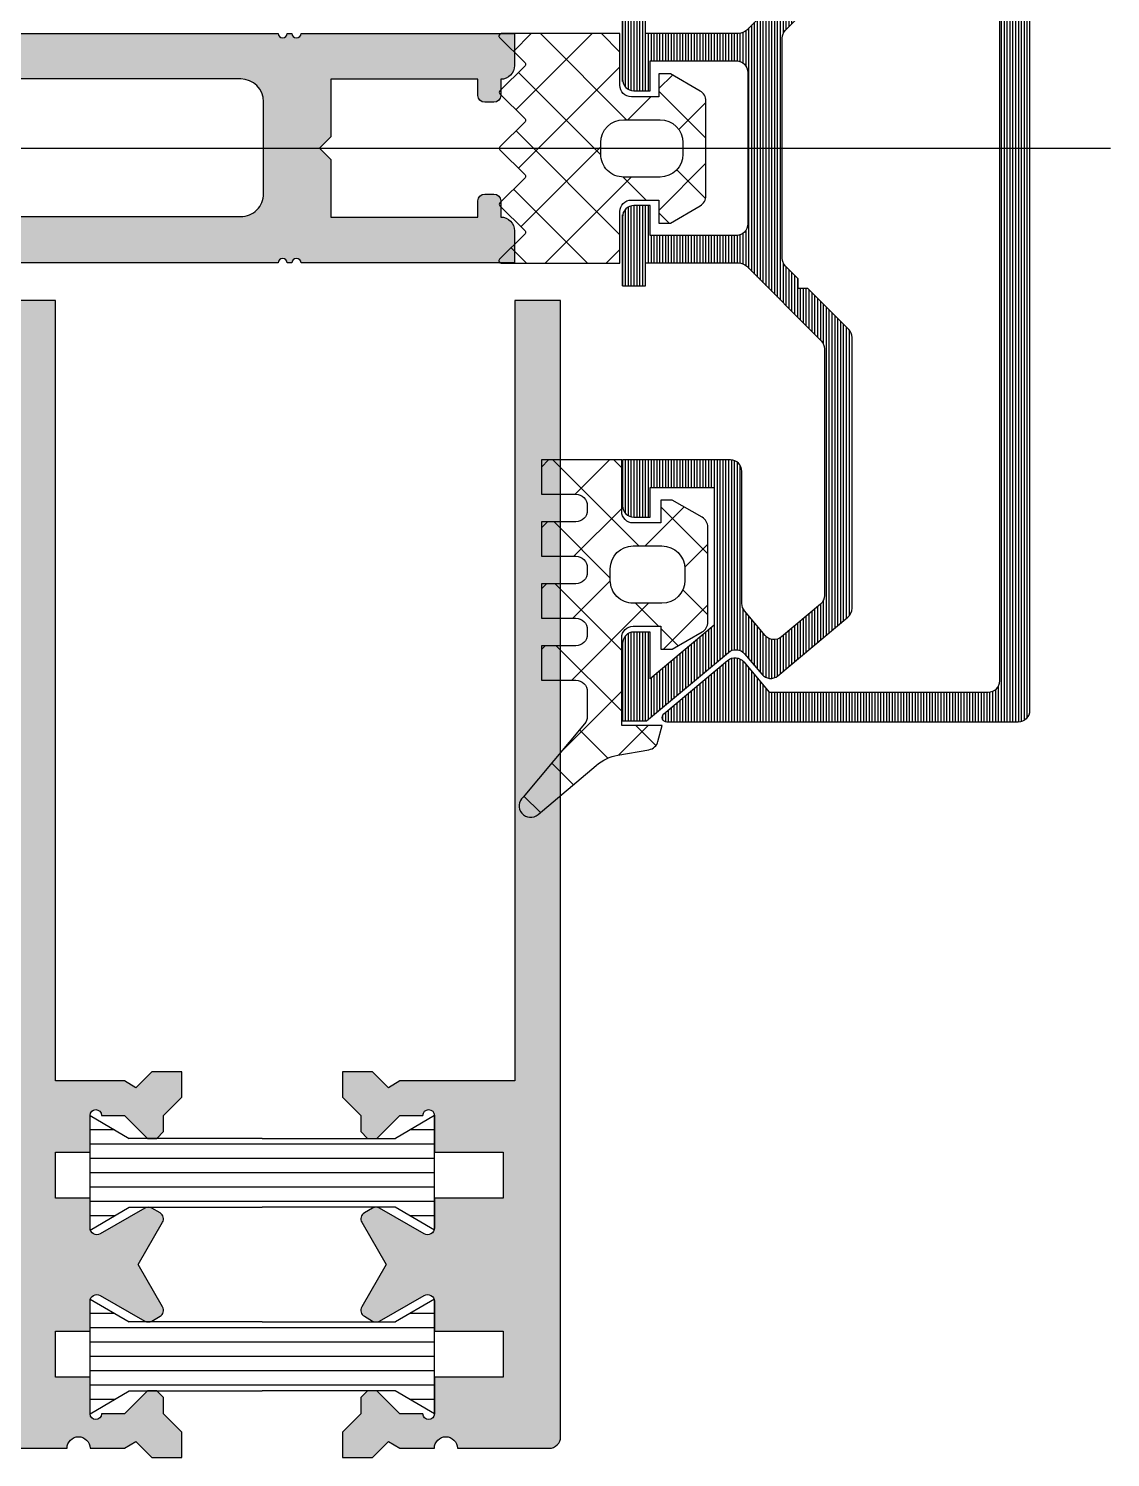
# Model space of a CAD drawing. Header units: millimetres. Extents: x 809 to 8159, y 33 to 4533.
# Drawn here: x 4002.47 to 4007.18, y 1792.44 to 1798.67 of the extents above; entities that cross this region are included whole.
import ezdxf

# ---------------------------------------------------------------- set-up
doc = ezdxf.new("R2010")
doc.units = ezdxf.units.MM
doc.linetypes.add('DASHDOT', pattern=[25.399999999999995, 12.7, -6.349999999999998, 0, -6.349999999999998])
for name, color, linetype in [('1', 3, 'Continuous'), ('EKSEN', 11, 'Continuous'), ('FITILLER', 240, 'Continuous'), ('GORUNUS-TARAMA', 11, 'Continuous')]:
    doc.layers.add(name, color=color, linetype=linetype)
pattern_1 = [(90, (36052.00619858693, -6732.190945186935), (-0.0125, 0), [])]

# ---------------------------------------------------------------- blocks, each defined once
blk = doc.blocks.new('*X20')
for p, q in [((0.6250000000000009, 13.929375), (0.6250000000000009, 15)), ((1.25, 0), (1.25, 15)), ((1.875, 0), (1.875000000000001, 15)), ((2.5, 0), (2.5, 15)), ((3.125, 0), (3.125, 15)), ((3.75, 0), (3.75, 15)), ((4.375, 13.9375), (4.375, 15)), ((0.625, 0), (0.6250000000000001, 1.070625)), ((4.375, 0), (4.375, 1.062499999999999))]:
    blk.add_line(p, q)
blk = doc.blocks.new('ISIBA')
at = {"layer": '1'}
for p, q in [((0, 15), (5, 15)), ((0, 15), (1, 13.287)), ((5, 15), (4, 13.3)), ((1, 13.287), (1, 7.5)), ((4, 7.5), (4, 13.3)), ((1, 1.713), (1, 7.499999999999999)), ((4, 7.5), (4, 1.7)), ((0, 0), (1, 1.713)), ((5, 0), (4, 1.7)), ((0, 0), (5, 0))]:
    blk.add_line(p, q, dxfattribs=at)
blk.add_blockref('*X20', (0, 0), dxfattribs=at)
blk = doc.blocks.new('ajsdfxcvzx')
h = blk.add_hatch(color=256)
edge = h.paths.add_edge_path()
edge.add_line((35957.79100946785, -6790.879174008876), (35957.72100946785, -6790.879174008876))
edge.add_line((35957.72100946785, -6790.879174008876), (35957.72100946785, -6790.789174008876))
edge.add_line((35957.72100946785, -6790.789174008876), (35957.24100946785, -6790.789174008876))
edge.add_arc((35957.24100946785, -6790.889174008877), 0.1, 90, 180)
edge.add_line((35957.14100946785, -6790.889174008877), (35957.14100946785, -6791.169174008876))
edge.add_arc((35957.24100946785, -6791.169174008876), 0.1, 180, 270)
edge.add_line((35957.24100946785, -6791.269174008876), (35957.32029878973, -6791.269174008876))
edge.add_arc((35957.32029878973, -6791.319174008877), 0.05000000000022739, 404.99999999996317, 449.99999999989575, ccw=False)
edge.add_line((35957.35565412879, -6791.283818669817), (35957.52636480691, -6791.454529347936))
edge.add_arc((35957.56172014597, -6791.419174008876), 0.04999999999986375, 225.0000000000921, 270.0000000000782)
edge.add_line((35957.56172014597, -6791.469174008877), (35957.72100946784, -6791.469174008877))
edge.add_line((35957.72100946785, -6791.469174008877), (35957.72100946785, -6791.379174008876))
edge.add_line((35957.72100946785, -6791.379174008876), (35957.79100946785, -6791.379174008876))
edge.add_arc((35957.79100946785, -6791.429174008877), 0.05, 0, 90, ccw=False)
edge.add_line((35957.84100946785, -6791.429174008877), (35957.84100946785, -6791.629174008876))
edge.add_line((35957.84100946785, -6791.629174008876), (35957.40100946785, -6791.629174008876))
edge.add_arc((35957.40100946785, -6791.579174008876), 0.05, 180, 270, ccw=False)
edge.add_line((35957.35100946785, -6791.579174008876), (35957.35100946785, -6791.512016721351))
edge.add_arc((35957.30100946785, -6791.512016721351), 0.05000000000020464, 360.0000000000783, 405.0000000000369)
edge.add_line((35957.33636480691, -6791.476661382291), (35957.30352209443, -6791.443818669817))
edge.add_arc((35957.26816675538, -6791.479174008877), 0.05000000000000844, 404.9999999998526, 450)
edge.add_line((35957.26816675538, -6791.429174008877), (35957.19100946785, -6791.429174008877))
edge.add_arc((35957.19100946785, -6791.479174008877), 0.05, 90, 180)
edge.add_line((35957.14100946785, -6791.479174008877), (35957.14100946785, -6791.729174008877))
edge.add_line((35957.14100946785, -6791.729174008877), (35957.14100946785, -6792.099174008877))
edge.add_line((35957.14100946785, -6792.099174008876), (35957.11100946785, -6792.129174008876))
edge.add_line((35957.11100946785, -6792.129174008876), (35957.14100946785, -6792.159174008876))
edge.add_line((35957.14100946785, -6792.159174008876), (35957.14100946785, -6792.529174008876))
edge.add_arc((35957.2325411092, -6792.537295531657), 0.0918912427893527, 174.9294740982056, 270.9550491033333)
edge.add_line((35957.23407275056, -6792.629174008876), (35959.51100946785, -6792.629174008876))
edge.add_arc((35959.53100946785, -6792.629174008876), 0.01999999999998181, 180.0000000005211, 360.0000000005211)
edge.add_line((35959.55100946785, -6792.629174008876), (35959.57100946785, -6792.629174008876))
edge.add_arc((35959.59100946785, -6792.629174008876), 0.01999999999998181, 180, 360)
edge.add_line((35959.61100946785, -6792.629174008876), (35960.54100946785, -6792.629174008876))
edge.add_line((35960.54100946785, -6792.629174008876), (35960.54100946785, -6792.769174008877))
edge.add_arc((35960.48100946785, -6792.769174008876), 0.06000000000001365, 270.00000000006514, 360.00000000002166, ccw=False)
edge.add_line((35960.48100946785, -6792.829174008876), (35960.48100946785, -6792.899174008876))
edge.add_arc((35960.45100946786, -6792.899174008877), 0.03000000000001819, 269.9999999998263, 359.99999999982634, ccw=False)
edge.add_line((35960.45100946786, -6792.929174008877), (35960.41100946785, -6792.929174008877))
edge.add_arc((35960.41100946785, -6792.899174008876), 0.0300000000000864, 179.9999999999566, 269.9999999998697, ccw=False)
edge.add_line((35960.38100946785, -6792.899174008876), (35960.38100946785, -6792.829174008876))
edge.add_line((35960.38100946785, -6792.829174008876), (35959.74100946785, -6792.829174008876))
edge.add_line((35959.74100946785, -6792.829174008876), (35959.74100946785, -6793.079174008876))
edge.add_line((35959.74100946785, -6793.079174008876), (35959.69100946785, -6793.129174008876))
edge.add_line((35959.69100946785, -6793.129174008876), (35959.74100946785, -6793.179174008877))
edge.add_line((35959.74100946785, -6793.179174008876), (35959.74100946785, -6793.429174008876))
edge.add_line((35959.74100946785, -6793.429174008876), (35960.38100946785, -6793.429174008876))
edge.add_line((35960.38100946785, -6793.429174008876), (35960.38100946785, -6793.359174008876))
edge.add_arc((35960.41100946785, -6793.359174008876), 0.0300000000000864, 90.00000000013029, 180.0000000000434, ccw=False)
edge.add_line((35960.41100946785, -6793.329174008876), (35960.45100946785, -6793.329174008876))
edge.add_arc((35960.45100946786, -6793.359174008876), 0.03000000000002956, 1.9531398720573634e-10, 90.00000000017371, ccw=False)
edge.add_line((35960.48100946785, -6793.359174008876), (35960.48100946785, -6793.429174008876))
edge.add_arc((35960.48100946785, -6793.489174008876), 0.06000000000001365, 359.99999999997834, 449.99999999993486, ccw=False)
edge.add_line((35960.54100946785, -6793.489174008876), (35960.54100946785, -6793.629174008876))
edge.add_line((35960.54100946785, -6793.629174008876), (35959.61100946785, -6793.629174008876))
edge.add_arc((35959.59100946785, -6793.629174008876), 0.01999999999998181, 360, 540)
edge.add_line((35959.57100946785, -6793.629174008876), (35959.55100946785, -6793.629174008877))
edge.add_arc((35959.53100946785, -6793.629174008876), 0.01999999999998181, 359.9999999994789, 539.9999999994789)
edge.add_line((35959.51100946785, -6793.629174008876), (35957.23407275056, -6793.629174008876))
edge.add_arc((35957.2325411092, -6793.721052486096), 0.09189124278939273, 449.0449508966954, 545.0705259018198)
edge.add_line((35957.14100946785, -6793.729174008876), (35957.14100946785, -6794.099174008876))
edge.add_line((35957.14100946785, -6794.099174008876), (35957.11100946785, -6794.129174008875))
edge.add_line((35957.11100946785, -6794.129174008876), (35957.14100946785, -6794.159174008876))
edge.add_line((35957.14100946785, -6794.159174008876), (35957.14100946785, -6794.529174008876))
edge.add_line((35957.14100946785, -6794.529174008876), (35957.14100946785, -6794.779174008876))
edge.add_arc((35957.19100946785, -6794.779174008876), 0.05, 180, 270)
edge.add_line((35957.19100946785, -6794.829174008876), (35957.26816675538, -6794.829174008876))
edge.add_arc((35957.26816675538, -6794.779174008876), 0.05, 270, 315.0000000001475)
edge.add_line((35957.30352209444, -6794.814529347936), (35957.33636480691, -6794.781686635461))
edge.add_arc((35957.30100946785, -6794.746331296401), 0.05000000000020138, 314.9999999999632, 359.9999999999218)
edge.add_line((35957.35100946785, -6794.746331296401), (35957.35100946785, -6794.679174008876))
edge.add_arc((35957.40100946785, -6794.679174008876), 0.05, 90, 180, ccw=False)
edge.add_line((35957.40100946785, -6794.629174008876), (35957.84100946785, -6794.629174008876))
edge.add_line((35957.84100946785, -6794.629174008876), (35957.84100946785, -6794.829174008876))
edge.add_arc((35957.79100946785, -6794.829174008876), 0.05, 270, 360, ccw=False)
edge.add_line((35957.79100946785, -6794.879174008876), (35957.72100946785, -6794.879174008876))
edge.add_line((35957.72100946785, -6794.879174008876), (35957.72100946785, -6794.789174008876))
edge.add_line((35957.72100946785, -6794.789174008876), (35957.56172014597, -6794.789174008876))
edge.add_arc((35957.56172014597, -6794.839174008875), 0.04999999999986358, 449.9999999999218, 494.9999999999078)
edge.add_line((35957.52636480691, -6794.803818669817), (35957.35565412879, -6794.974529347935))
edge.add_arc((35957.32029878973, -6794.939174008876), 0.05000000000023354, 270.00000000010425, 315.00000000003683, ccw=False)
edge.add_line((35957.32029878973, -6794.989174008876), (35957.24100946785, -6794.989174008876))
edge.add_arc((35957.24100946785, -6795.089174008875), 0.1, 90, 180)
edge.add_line((35957.14100946785, -6795.089174008875), (35957.14100946785, -6795.369174008875))
edge.add_arc((35957.24100946785, -6795.369174008876), 0.1, 180, 270)
edge.add_line((35957.24100946785, -6795.469174008876), (35957.72100946784, -6795.469174008876))
edge.add_line((35957.72100946785, -6795.469174008876), (35957.72100946785, -6795.379174008875))
edge.add_line((35957.72100946785, -6795.379174008876), (35957.79100946785, -6795.379174008876))
edge.add_arc((35957.79100946785, -6795.429174008876), 0.05, 0, 90, ccw=False)
edge.add_line((35957.84100946785, -6795.429174008876), (35957.84100946785, -6795.629174008875))
edge.add_line((35957.84100946785, -6795.629174008876), (35949.84816884593, -6795.629174008876))
edge.add_line((35949.84816884593, -6795.629174008876), (35949.84816884593, -6790.629174008876))
edge.add_line((35949.84816884593, -6790.629174008876), (35957.84100946785, -6790.629174008876))
edge.add_line((35957.84100946785, -6790.629174008876), (35957.84100946785, -6790.829174008876))
edge.add_arc((35957.79100946785, -6790.829174008876), 0.05, 270, 360, ccw=False)
h.paths.add_polyline_path([(35956.94816884593, -6795.427497818223), (35950.04816884593, -6795.427497818223), (35950.04816884593, -6790.827497818223), (35956.94816884593, -6790.827497818223), (35956.94816884593, -6793.127497818223)], flags=16)
edge = h.paths.add_edge_path(flags=16)
edge.add_arc((35959.34816884593, -6792.927497818223), 0.1, 360, 450)
edge.add_line((35959.34816884593, -6792.827497818223), (35957.24816884593, -6792.827497818223))
edge.add_arc((35957.24816884592, -6792.927497818223), 0.1, 90, 180)
edge.add_line((35957.14816884592, -6792.927497818223), (35957.14816884592, -6793.327497818223))
edge.add_arc((35957.24816884592, -6793.327497818223), 0.1, 180, 270)
edge.add_line((35957.24816884592, -6793.427497818222), (35959.34816884592, -6793.427497818222))
edge.add_arc((35959.34816884593, -6793.327497818223), 0.1, 270, 360)
edge.add_line((35959.44816884593, -6793.327497818223), (35959.44816884593, -6792.927497818223))
h = blk.add_hatch()
h.set_pattern_fill('LINE', color=256, scale=0.09999999999999996, angle=90.00000000000001, style=0)
h.set_pattern_definition(pattern_1)
edge = h.paths.add_edge_path()
edge.add_line((35961.41100946785, -6794.606894582888), (35961.41100946785, -6795.206658212788))
edge.add_line((35961.41100946785, -6795.206658212788), (35961.13100946785, -6795.441606109518))
edge.add_line((35961.13100946785, -6795.441606109518), (35961.13100946785, -6795.236894582888))
edge.add_line((35961.13100946785, -6795.236894582888), (35961.06100946785, -6795.236894582888))
edge.add_arc((35961.06100946785, -6795.286894582887), 0.04999999999836291, 90, 180.0000000020844)
edge.add_line((35961.01100946785, -6795.286894582889), (35961.01100946785, -6795.624174008876))
edge.add_line((35961.01100946785, -6795.624174008876), (35961.11643336406, -6795.624174008876))
edge.add_line((35961.11643336406, -6795.624174008876), (35961.47235689736, -6795.325518703363))
edge.add_arc((35961.50449627784, -6795.36382092552), 0.05000000000058918, 39.99999999951501, 129.9999999993865, ccw=False)
edge.add_line((35961.5427985, -6795.331681545034), (35961.61789372614, -6795.421176550571))
edge.add_arc((35961.65619594829, -6795.389037170085), 0.05000000000187051, 219.9999999995149, 309.9999999993865)
edge.add_line((35961.68833532878, -6795.427339392242), (35961.99314884833, -6795.171570480404))
edge.add_arc((35961.96100946785, -6795.133268258244), 0.05000000000267932, 309.9999999973767, 359.9999999958312)
edge.add_line((35962.01100946785, -6795.133268258248), (35962.01100946785, -6793.953732450103))
edge.add_arc((35961.96100946785, -6793.953732450106), 0.05000000000291038, 3.126612473883902e-09, 45.00000000221086)
edge.add_line((35961.99636480691, -6793.918377111044), (35961.81918403129, -6793.741196335429))
edge.add_line((35961.81918403129, -6793.741196335429), (35961.77675762442, -6793.741196335429))
edge.add_line((35961.77675762442, -6793.741196335429), (35961.77675762442, -6793.698769928558))
edge.add_line((35961.77675762442, -6793.698769928558), (35961.72180636568, -6793.643818669817))
edge.add_arc((35961.75716170474, -6793.608463330755), 0.05000000000232364, 180.0000000031266, 225.0000000022108, ccw=False)
edge.add_line((35961.70716170474, -6793.608463330757), (35961.70716170474, -6792.649884686994))
edge.add_arc((35961.75716170474, -6792.649884686997), 0.05000000000291038, 134.9999999977892, 179.9999999968734, ccw=False)
edge.add_line((35961.72180636568, -6792.614529347935), (35961.77675762442, -6792.559578089194))
edge.add_line((35961.77675762442, -6792.559578089194), (35961.77675762442, -6792.517151682323))
edge.add_line((35961.77675762442, -6792.517151682323), (35961.81918403129, -6792.517151682323))
edge.add_line((35961.81918403129, -6792.517151682323), (35961.99636480691, -6792.339970906708))
edge.add_arc((35961.96100946785, -6792.304615567647), 0.05000000000168053, 314.9999999985261, 359.9999999968734)
edge.add_line((35962.01100946785, -6792.304615567649), (35962.01100946785, -6791.125079759504))
edge.add_arc((35961.96100946785, -6791.125079759508), 0.05000000000291038, 4.168816631845204e-09, 50.00000000262327)
edge.add_line((35961.99314884833, -6791.086777537348), (35961.68833532878, -6790.83100862551))
edge.add_arc((35961.65619594829, -6790.869310847666), 0.05000000000058918, 50.00000000061353, 140.0000000004851)
edge.add_line((35961.61789372614, -6790.837171467181), (35961.5427985, -6790.926666472717))
edge.add_arc((35961.50449627784, -6790.894527092232), 0.05000000000187051, 230.0000000006135, 320.0000000004851, ccw=False)
edge.add_line((35961.47235689736, -6790.932829314389), (35961.11643336406, -6790.634174008876))
edge.add_line((35961.11643336406, -6790.634174008876), (35961.01100946785, -6790.634174008876))
edge.add_line((35961.01100946785, -6790.634174008876), (35961.01100946785, -6790.971453434863))
edge.add_arc((35961.06100946785, -6790.971453434866), 0.04999999999563443, 179.9999999968734, 270)
edge.add_line((35961.06100946785, -6791.021453434863), (35961.13100946785, -6791.021453434863))
edge.add_line((35961.13100946785, -6791.021453434863), (35961.13100946785, -6790.816741908235))
edge.add_line((35961.13100946785, -6790.816741908235), (35961.41100946785, -6791.051689804965))
edge.add_line((35961.41100946785, -6791.051689804965), (35961.41100946785, -6791.651453434863))
edge.add_line((35961.41100946785, -6791.651453434863), (35961.13100946785, -6791.651453434863))
edge.add_line((35961.13100946785, -6791.651453434863), (35961.13100946785, -6791.521453434863))
edge.add_line((35961.13100946785, -6791.521453434863), (35961.06100946785, -6791.521453434863))
edge.add_arc((35961.06100946785, -6791.571453434861), 0.04999999999745341, 90, 180.0000000031266)
edge.add_line((35961.01100946785, -6791.571453434864), (35961.01100946785, -6791.771453434863))
edge.add_line((35961.01100946785, -6791.771453434863), (35961.48100946785, -6791.771453434863))
edge.add_arc((35961.48100946785, -6791.721453434866), 0.04999999999745341, 270.0000000083376, 360.0000000031266)
edge.add_line((35961.53100946785, -6791.721453434863), (35961.53100946785, -6791.14560146507))
edge.add_arc((35961.58100946785, -6791.145601465072), 0.05000000000291038, 139.9999999996867, 179.9999999979156, ccw=False)
edge.add_line((35961.5427072457, -6791.113462084586), (35961.63268454614, -6791.006231313519))
edge.add_arc((35961.6709867683, -6791.038370694004), 0.05000000000187051, 50.00000000061351, 140.0000000004851, ccw=False)
edge.add_line((35961.70312614879, -6791.000068471847), (35961.87314884833, -6791.142734456327))
edge.add_arc((35961.84100946785, -6791.181036678487), 0.04999999999800243, 4.168782652413938e-09, 50.00000000901031, ccw=False)
edge.add_line((35961.89100946785, -6791.181036678483), (35961.89100946785, -6792.254909940164))
edge.add_arc((35961.84100946785, -6792.254909940161), 0.05000000000291038, 314.99999999778913, 359.9999999968734, ccw=False)
edge.add_line((35961.87636480691, -6792.290265279224), (35961.5521007382, -6792.614529347935))
edge.add_arc((35961.51674539914, -6792.579174008875), 0.05000000000039431, 270, 315, ccw=False)
edge.add_line((35961.51674539914, -6792.629174008876), (35961.11100946785, -6792.629174008876))
edge.add_line((35961.11100946785, -6792.629174008876), (35961.11100946785, -6792.529174008876))
edge.add_line((35961.11100946785, -6792.529174008876), (35961.01100946785, -6792.529174008876))
edge.add_line((35961.01100946785, -6792.529174008876), (35961.01100946785, -6792.829174008876))
edge.add_arc((35961.06100946785, -6792.829174008879), 0.04999999999563443, 179.9999999968734, 270)
edge.add_line((35961.06100946785, -6792.879174008876), (35961.13100946785, -6792.879174008876))
edge.add_line((35961.13100946785, -6792.879174008876), (35961.13100946785, -6792.749174008876))
edge.add_line((35961.13100946785, -6792.749174008876), (35961.50716170474, -6792.749174008876))
edge.add_arc((35961.50716170474, -6792.799174008875), 0.04999999999836291, -2.084391326206969e-09, 90, ccw=False)
edge.add_line((35961.55716170474, -6792.799174008876), (35961.55716170474, -6793.459174008876))
edge.add_arc((35961.50716170474, -6793.459174008878), 0.04999999999563443, -90, 2.084391326206969e-09, ccw=False)
edge.add_line((35961.50716170474, -6793.509174008876), (35961.13100946785, -6793.509174008876))
edge.add_line((35961.13100946785, -6793.509174008876), (35961.13100946785, -6793.379174008876))
edge.add_line((35961.13100946785, -6793.379174008876), (35961.06100946785, -6793.379174008876))
edge.add_arc((35961.06100946785, -6793.429174008874), 0.04999999999745341, 90, 180.0000000020844)
edge.add_line((35961.01100946785, -6793.429174008876), (35961.01100946785, -6793.729174008876))
edge.add_line((35961.01100946785, -6793.729174008876), (35961.11100946785, -6793.729174008877))
edge.add_line((35961.11100946785, -6793.729174008877), (35961.11100946785, -6793.629174008876))
edge.add_line((35961.11100946785, -6793.629174008876), (35961.51674539914, -6793.629174008876))
edge.add_arc((35961.51674539914, -6793.679174008877), 0.0500000000001819, 45, 90, ccw=False)
edge.add_line((35961.5521007382, -6793.643818669817), (35961.87636480691, -6793.968082738529))
edge.add_arc((35961.84100946785, -6794.003438077591), 0.05000000000232364, 4.168782652413938e-09, 45.000000002210925, ccw=False)
edge.add_line((35961.89100946785, -6794.003438077588), (35961.89100946785, -6795.077311339269))
edge.add_arc((35961.84100946785, -6795.077311339265), 0.04999999999563443, 309.99999999098975, 359.99999999583116, ccw=False)
edge.add_line((35961.87314884833, -6795.115613561425), (35961.70312614879, -6795.258279545906))
edge.add_arc((35961.6709867683, -6795.219977323749), 0.05000000000058918, 219.9999999995149, 309.9999999993865, ccw=False)
edge.add_line((35961.63268454614, -6795.252116704234), (35961.5427072457, -6795.144885933166))
edge.add_arc((35961.58100946785, -6795.11274655268), 0.05000000000245512, 180.0000000020844, 220.0000000003133, ccw=False)
edge.add_line((35961.53100946785, -6795.112746552682), (35961.53100946785, -6794.536894582889))
edge.add_arc((35961.48100946785, -6794.536894582887), 0.05000000000291038, 359.9999999979156, 449.9999999916624)
edge.add_line((35961.48100946785, -6794.486894582888), (35961.01100946785, -6794.486894582888))
edge.add_line((35961.01100946785, -6794.486894582888), (35961.01100946785, -6794.686894582888))
edge.add_arc((35961.06100946785, -6794.68689458289), 0.04999999999563443, 179.9999999979156, 270)
edge.add_line((35961.06100946785, -6794.736894582888), (35961.13100946785, -6794.736894582888))
edge.add_line((35961.13100946785, -6794.736894582888), (35961.13100946785, -6794.606894582888))
edge.add_line((35961.13100946785, -6794.606894582888), (35961.41100946785, -6794.606894582888))
h = blk.add_hatch()
h.set_pattern_fill('LINE', color=256, scale=0.09999999999999996, angle=90.00000000000001, style=0)
h.set_pattern_definition(pattern_1)
edge = h.paths.add_edge_path()
edge.add_arc((35962.60431724016, -6795.449174008874), 0.05000000000200089, 270, 359.9999999979156)
edge.add_line((35962.65431724017, -6795.449174008876), (35962.65431724017, -6790.809174008876))
edge.add_arc((35962.60431724016, -6790.809174008877), 0.05000000000291038, 1.042204157961301e-09, 90)
edge.add_line((35962.60431724016, -6790.759174008876), (35961.6507061824, -6790.759174008876))
edge.add_line((35961.6507061824, -6790.759174008876), (35961.53971707916, -6790.891445671397))
edge.add_arc((35961.50141485701, -6790.859306290916), 0.04999999999395836, 229.9999999979339, 319.99999999831925, ccw=False)
edge.add_line((35961.46927547653, -6790.897608513069), (35961.19146148797, -6790.664494897738))
edge.add_arc((35961.20431724016, -6790.649174008876), 0.01999999999715085, 90, 230.0000000095241, ccw=False)
edge.add_line((35961.20431724016, -6790.629174008876), (35962.73431724016, -6790.629174008876))
edge.add_arc((35962.73431724016, -6790.679174008877), 0.05000000000109139, 2.084391326206969e-09, 90, ccw=False)
edge.add_line((35962.78431724016, -6790.679174008876), (35962.78431724016, -6795.579174008876))
edge.add_arc((35962.73431724016, -6795.579174008875), 0.05000000000291038, 270, 359.9999999989578, ccw=False)
edge.add_line((35962.73431724016, -6795.629174008876), (35961.20431724016, -6795.629174008876))
edge.add_arc((35961.20431724016, -6795.609174008877), 0.01999999999952706, 129.9999999888011, 270, ccw=False)
edge.add_line((35961.19146148797, -6795.593853120014), (35961.46927547653, -6795.360739504683))
edge.add_arc((35961.50141485701, -6795.399041726836), 0.04999999999780233, 40.00000000168069, 130.0000000020661, ccw=False)
edge.add_line((35961.53971707916, -6795.366902346354), (35961.6507061824, -6795.499174008876))
edge.add_line((35961.6507061824, -6795.499174008876), (35962.60431724016, -6795.499174008876))
h = blk.add_hatch(color=256)
edge = h.paths.add_edge_path()
edge.add_arc((35958.98180359095, -6798.191828374045), 0.02999999999965046, 300.0000000311933, 390.000000005558)
edge.add_line((35959.00778435306, -6798.176828374043), (35958.90145319847, -6797.992657411857))
edge.add_line((35958.90145319847, -6797.992657411857), (35959.00778435306, -6797.808486449671))
edge.add_arc((35958.98180359095, -6797.793486449669), 0.02999999999925227, 329.999999994442, 419.9999999688067)
edge.add_line((35958.99680359096, -6797.767505687564), (35958.96072663923, -6797.74667664975))
edge.add_arc((35958.94572663921, -6797.772657411857), 0.03000000000122575, 59.99999997054369, 120.000000017422)
edge.add_line((35958.93072663921, -6797.74667664975), (35958.73680359095, -6797.858638173971))
edge.add_arc((35958.72180359095, -6797.832657411857), 0.02999999999946331, 180, 299.9999999993081, ccw=False)
edge.add_line((35958.69180359095, -6797.832657411857), (35958.69180359095, -6797.702657411857))
edge.add_line((35958.69180359095, -6797.702657411857), (35958.54180359095, -6797.702657411857))
edge.add_line((35958.54180359095, -6797.702657411857), (35958.54180359095, -6797.502657411857))
edge.add_line((35958.54180359095, -6797.502657411857), (35958.69180359095, -6797.502657411857))
edge.add_line((35958.69180359095, -6797.502657411857), (35958.69180359095, -6797.342657385118))
edge.add_arc((35958.71680359095, -6797.342657398488), 0.02500000000145877, -3.064080232206834e-05, 179.9999693591978, ccw=False)
edge.add_line((35958.74180359095, -6797.342657411858), (35958.84180359095, -6797.342657411858))
edge.add_line((35958.84180359095, -6797.342657411858), (35958.94180359095, -6797.442657411857))
edge.add_line((35958.94180359095, -6797.442657411857), (35958.98251426907, -6797.442657411857))
edge.add_line((35958.98251426907, -6797.442657411857), (35959.01180359095, -6797.413368089976))
edge.add_line((35959.01180359095, -6797.413368089976), (35959.01180359095, -6797.342657411858))
edge.add_line((35959.01180359095, -6797.342657411858), (35959.09180359095, -6797.262657411858))
edge.add_line((35959.09180359095, -6797.262657411858), (35959.09180359095, -6797.152657411857))
edge.add_line((35959.09180359095, -6797.152657411857), (35958.96180359095, -6797.152657411857))
edge.add_line((35958.96180359095, -6797.152657411857), (35958.89180359095, -6797.222657411858))
edge.add_line((35958.89180359095, -6797.222657411858), (35958.84180359095, -6797.192657411857))
edge.add_line((35958.84180359095, -6797.192657411857), (35958.54180359095, -6797.192657411857))
edge.add_line((35958.54180359095, -6797.192657411857), (35958.54180359095, -6793.792657411857))
edge.add_line((35958.54180359095, -6793.792657411857), (35958.34180359095, -6793.792657411857))
edge.add_line((35958.34180359095, -6793.792657411857), (35958.34180359095, -6798.442657411857))
edge.add_arc((35958.29180359095, -6798.442657411859), 0.05000000000291038, -89.99999999166238, 2.084391326206969e-09, ccw=False)
edge.add_line((35958.29180359095, -6798.492657411857), (35955.34180359095, -6798.492657411857))
edge.add_line((35955.34180359095, -6798.492657411857), (35955.34180359095, -6798.792657411857))
edge.add_line((35955.34180359095, -6798.792657411857), (35958.59180359095, -6798.792657411857))
edge.add_arc((35958.64180359094, -6798.792657411857), 0.04999999999563443, 0, 180, ccw=False)
edge.add_line((35958.69180359095, -6798.792657411857), (35958.84180359095, -6798.792657411857))
edge.add_line((35958.84180359095, -6798.792657411857), (35958.89180359095, -6798.762657411858))
edge.add_line((35958.89180359095, -6798.762657411858), (35958.96180359095, -6798.832657411857))
edge.add_line((35958.96180359095, -6798.832657411857), (35959.09180359095, -6798.832657411857))
edge.add_line((35959.09180359095, -6798.832657411857), (35959.09180359095, -6798.722657411858))
edge.add_line((35959.09180359095, -6798.722657411858), (35959.01180359095, -6798.642657411858))
edge.add_line((35959.01180359095, -6798.642657411858), (35959.01180359095, -6798.571946733739))
edge.add_line((35959.01180359095, -6798.571946733739), (35958.98251426907, -6798.542657411857))
edge.add_line((35958.98251426907, -6798.542657411857), (35958.94180359095, -6798.542657411857))
edge.add_line((35958.94180359095, -6798.542657411857), (35958.84180359095, -6798.642657411858))
edge.add_line((35958.84180359095, -6798.642657411858), (35958.74180359095, -6798.642657411858))
edge.add_arc((35958.71680359095, -6798.642657411858), 0.02500000000145519, -180, 0, ccw=False)
edge.add_line((35958.69180359095, -6798.642657411858), (35958.69180359095, -6798.482657411857))
edge.add_line((35958.69180359095, -6798.482657411857), (35958.54180359095, -6798.482657411857))
edge.add_line((35958.54180359095, -6798.482657411857), (35958.54180359095, -6798.282657411857))
edge.add_line((35958.54180359095, -6798.282657411857), (35958.69180359095, -6798.282657411857))
edge.add_line((35958.69180359095, -6798.282657411857), (35958.69180359095, -6798.152657411857))
edge.add_arc((35958.72180359095, -6798.152657411858), 0.02999999999883585, 59.999999971412194, 179.999999998263, ccw=False)
edge.add_line((35958.73680359096, -6798.12667664975), (35958.93072663921, -6798.238638173965))
edge.add_arc((35958.94572663921, -6798.212657411858), 0.02999999999758778, 239.999999982578, 300.0000000294563)
edge.add_line((35958.96072663923, -6798.238638173965), (35958.99680359096, -6798.21780913615))
h = blk.add_hatch(color=256)
edge = h.paths.add_edge_path()
edge.add_line((35959.87180359095, -6797.413368089976), (35959.90109291283, -6797.442657411857))
edge.add_line((35959.90109291283, -6797.442657411857), (35959.94180359095, -6797.442657411857))
edge.add_line((35959.94180359095, -6797.442657411857), (35960.04180359095, -6797.342657411858))
edge.add_line((35960.04180359095, -6797.342657411858), (35960.14180359095, -6797.342657411858))
edge.add_arc((35960.16680359095, -6797.342657411858), 0.02500000000145519, 0, 180, ccw=False)
edge.add_line((35960.19180359095, -6797.342657411858), (35960.19180359095, -6797.502657411857))
edge.add_line((35960.19180359095, -6797.502657411857), (35960.49180359095, -6797.502657411857))
edge.add_line((35960.49180359095, -6797.502657411857), (35960.49180359095, -6797.702657411857))
edge.add_line((35960.49180359095, -6797.702657411857), (35960.19180359095, -6797.702657411857))
edge.add_line((35960.19180359095, -6797.702657411857), (35960.19180359095, -6797.832657411857))
edge.add_arc((35960.16180359095, -6797.832657411856), 0.02999999999883585, 239.9999999714122, 359.99999999826304, ccw=False)
edge.add_line((35960.14680359093, -6797.858638173964), (35959.9528805427, -6797.74667664975))
edge.add_arc((35959.93788054268, -6797.772657411862), 0.03000000000595163, 59.9999999757547, 120.0000000242453)
edge.add_line((35959.92288054267, -6797.74667664975), (35959.88680359094, -6797.767505687564))
edge.add_arc((35959.90180359095, -6797.793486449673), 0.02999999999916307, 120.000000015685, 209.9999999995409)
edge.add_line((35959.87582282884, -6797.808486449671), (35959.98215398343, -6797.992657411857))
edge.add_line((35959.98215398343, -6797.992657411857), (35959.87582282884, -6798.176828374043))
edge.add_arc((35959.90180359095, -6798.191828374042), 0.02999999999743328, 150.0000000004592, 239.999999984315)
edge.add_line((35959.88680359094, -6798.21780913615), (35959.92288054267, -6798.238638173965))
edge.add_arc((35959.93788054268, -6798.212657411853), 0.03000000000595163, 239.9999999757547, 300.0000000242453)
edge.add_line((35959.9528805427, -6798.238638173965), (35960.14680359095, -6798.126676649744))
edge.add_arc((35960.16180359095, -6798.152657411857), 0.02999999999946331, 0, 119.99999999930819, ccw=False)
edge.add_line((35960.19180359095, -6798.152657411857), (35960.19180359095, -6798.282657411857))
edge.add_line((35960.19180359095, -6798.282657411857), (35960.49180359095, -6798.282657411857))
edge.add_line((35960.49180359095, -6798.282657411857), (35960.49180359095, -6798.482657411857))
edge.add_line((35960.49180359095, -6798.482657411857), (35960.19180359095, -6798.482657411857))
edge.add_line((35960.19180359095, -6798.482657411857), (35960.19180359095, -6798.642657438597))
edge.add_arc((35960.16680359095, -6798.642657425227), 0.02499999999418281, 179.9999693591978, 359.99996935919773, ccw=False)
edge.add_line((35960.14180359095, -6798.642657411858), (35960.04180359095, -6798.642657411858))
edge.add_line((35960.04180359095, -6798.642657411858), (35959.94180359095, -6798.542657411857))
edge.add_line((35959.94180359095, -6798.542657411857), (35959.90109291283, -6798.542657411857))
edge.add_line((35959.90109291283, -6798.542657411857), (35959.87180359095, -6798.571946733739))
edge.add_line((35959.87180359095, -6798.571946733739), (35959.87180359095, -6798.642657411858))
edge.add_line((35959.87180359095, -6798.642657411858), (35959.79180359095, -6798.722657411858))
edge.add_line((35959.79180359095, -6798.722657411858), (35959.79180359095, -6798.832657411857))
edge.add_line((35959.79180359095, -6798.832657411857), (35959.92180359095, -6798.832657411857))
edge.add_line((35959.92180359095, -6798.832657411857), (35959.99180359095, -6798.762657411858))
edge.add_line((35959.99180359095, -6798.762657411858), (35960.04180359095, -6798.792657411857))
edge.add_line((35960.04180359095, -6798.792657411857), (35960.19180359095, -6798.792657411857))
edge.add_arc((35960.24180359095, -6798.792657411857), 0.05000000000291038, 0, 180, ccw=False)
edge.add_line((35960.29180359095, -6798.792657411857), (35960.69180359095, -6798.792657411857))
edge.add_arc((35960.69180359095, -6798.742657411856), 0.05000000000109139, 270, 359.9999999989578)
edge.add_line((35960.74180359095, -6798.742657411857), (35960.74180359095, -6793.792657411857))
edge.add_line((35960.74180359095, -6793.792657411857), (35960.54180359095, -6793.792657411857))
edge.add_line((35960.54180359095, -6793.792657411857), (35960.54180359095, -6797.192657411857))
edge.add_line((35960.54180359095, -6797.192657411857), (35960.04180359095, -6797.192657411857))
edge.add_line((35960.04180359095, -6797.192657411857), (35959.99180359095, -6797.222657411858))
edge.add_line((35959.99180359095, -6797.222657411858), (35959.92180359095, -6797.152657411857))
edge.add_line((35959.92180359095, -6797.152657411857), (35959.79180359095, -6797.152657411857))
edge.add_line((35959.79180359095, -6797.152657411857), (35959.79180359095, -6797.262657411858))
edge.add_line((35959.79180359095, -6797.262657411858), (35959.87180359095, -6797.342657411858))
edge.add_line((35959.87180359095, -6797.342657411858), (35959.87180359095, -6797.413368089976))
at = {"layer": 'FITILLER'}
h = blk.add_hatch(dxfattribs=at)
h.set_pattern_fill('NET', color=256, scale=1.499999999999999, angle=225, style=0)
h.set_pattern_definition([(225, (35909.60138916899, -6908.560565491065), (0.1325825214724775, -0.1325825214724775), []), (315, (35909.60138916899, -6908.560565491065), (0.1325825214724775, 0.1325825214724775), [])])
edge = h.paths.add_edge_path(flags=16)
edge.add_arc((35961.01644561227, -6793.105160164738), 0.1000000000058208, 90.00000000416878, 180.0000000005211, ccw=False)
edge.add_line((35961.01644561227, -6793.005160164738), (35961.17471951838, -6793.005160164738))
edge.add_arc((35961.17471951837, -6793.105160164738), 0.0999999999994543, -5.210836206970271e-10, 89.99999999583122, ccw=False)
edge.add_line((35961.27471951838, -6793.105160164739), (35961.27471951838, -6793.155160164739))
edge.add_arc((35961.17471951837, -6793.15516016474), 0.1000000000058208, -89.99999999583122, 5.210836206970271e-10, ccw=False)
edge.add_line((35961.17471951838, -6793.255160164739), (35961.01644561227, -6793.255160164738))
edge.add_arc((35961.01644561227, -6793.155160164739), 0.0999999999994543, 180, 269.99999999583116, ccw=False)
edge.add_line((35960.91644561227, -6793.155160164739), (35960.91644561227, -6793.105160164739))
edge = h.paths.add_edge_path()
edge.add_line((35960.99971951838, -6792.630160164738), (35960.48292512057, -6792.630160164738))
edge.add_arc((35960.48292512057, -6792.640160164739), 0.01000000000112777, 90, 225.0000000073695)
edge.add_line((35960.47585405276, -6792.647231232553), (35960.58664343094, -6792.75802061064))
edge.add_arc((35960.580326678, -6792.764337363575), 0.008933237672353924, -44.999999995875214, 44.999999991750485, ccw=False)
edge.add_line((35960.58664343094, -6792.770654116511), (35960.47733600311, -6792.879961544419))
edge.add_arc((35960.48365275605, -6792.886278297354), 0.008933237672353924, 135.0000000082495, 224.9999999958752)
edge.add_line((35960.47733600311, -6792.89259505029), (35960.58664343094, -6793.001902478026))
edge.add_arc((35960.580326678, -6793.008219230962), 0.008933237672997033, -44.999999991750485, 44.99999999587533, ccw=False)
edge.add_line((35960.58664343094, -6793.014535983897), (35960.47733600311, -6793.123843411805))
edge.add_arc((35960.48365275605, -6793.130160164741), 0.008933237672997033, 135.0000000041248, 224.9999999917505)
edge.add_line((35960.47733600311, -6793.136476917676), (35960.58664343094, -6793.245784345412))
edge.add_arc((35960.580326678, -6793.252101098347), 0.008933237672353924, -44.999999995875214, 44.999999991750485, ccw=False)
edge.add_line((35960.58664343094, -6793.258417851283), (35960.47733600311, -6793.367725279185))
edge.add_arc((35960.48365275605, -6793.374042032121), 0.008933237672997033, 135.0000000041248, 224.9999999917505)
edge.add_line((35960.47733600311, -6793.380358785056), (35960.58664343094, -6793.489666212799))
edge.add_arc((35960.580326678, -6793.495982965735), 0.008933237672997033, -44.999999991750485, 44.99999999587533, ccw=False)
edge.add_line((35960.58664343094, -6793.50229971867), (35960.47585405268, -6793.613089096927))
edge.add_arc((35960.48292512049, -6793.620160164738), 0.009999999999435752, 135.0000000036848, 270)
edge.add_line((35960.48292512049, -6793.630160164738), (35960.99971951838, -6793.630160164738))
edge.add_line((35960.99971951838, -6793.630160164738), (35960.99971951838, -6793.405160164739))
edge.add_arc((35961.04971951838, -6793.405160164741), 0.05000000000291038, 90, 179.9999999979156, ccw=False)
edge.add_line((35961.04971951838, -6793.355160164739), (35961.16971951838, -6793.355160164739))
edge.add_line((35961.16971951838, -6793.355160164739), (35961.16971951838, -6793.455160164738))
edge.add_line((35961.16971951838, -6793.455160164738), (35961.21971951838, -6793.455160164739))
edge.add_line((35961.21971951838, -6793.455160164739), (35961.34971951837, -6793.380104629744))
edge.add_arc((35961.32471951837, -6793.336803359553), 0.05000000000189347, 300.0000000006727, 359.9999999989578)
edge.add_line((35961.37471951838, -6793.336803359554), (35961.37471951838, -6792.923516969922))
edge.add_arc((35961.32471951837, -6792.923516969924), 0.05000000000291038, 2.084408315922602e-09, 59.99999999932722)
edge.add_line((35961.34971951837, -6792.880215699734), (35961.21971951838, -6792.805160164738))
edge.add_line((35961.21971951838, -6792.805160164738), (35961.16971951838, -6792.805160164738))
edge.add_line((35961.16971951838, -6792.805160164738), (35961.16971951838, -6792.905160164739))
edge.add_line((35961.16971951838, -6792.905160164739), (35961.04971951838, -6792.905160164739))
edge.add_arc((35961.04971951838, -6792.855160164738), 0.05000000000109139, 180.0000000010422, 270, ccw=False)
edge.add_line((35960.99971951838, -6792.855160164739), (35960.99971951838, -6792.630160164738))
h = blk.add_hatch(dxfattribs=at)
h.set_pattern_fill('NET', color=256, scale=1.499999999999999, angle=225, style=0)
h.set_pattern_definition([(135, (35975.42690451795, -6778.641062104944), (0.1325825214724776, 0.1325825214724776), []), (44.99999999999994, (35975.42690451795, -6778.641062104944), (0.1325825214724777, -0.1325825214724775), [])])
edge = h.paths.add_edge_path(flags=16)
edge.add_arc((35961.18292354146, -6795.011894582885), 0.1000000000058208, 270, 359.9999999979156, ccw=False)
edge.add_line((35961.18292354146, -6795.111894582888), (35961.05792354146, -6795.111894582888))
edge.add_arc((35961.05792354146, -6795.011894582889), 0.0999999999994543, 180, 270, ccw=False)
edge.add_line((35960.95792354146, -6795.011894582889), (35960.95792354146, -6794.961894582889))
edge.add_arc((35961.05792354146, -6794.961894582888), 0.09999999999854481, 90, 180.0000000005211, ccw=False)
edge.add_line((35961.05792354146, -6794.861894582888), (35961.18292354146, -6794.861894582888))
edge.add_arc((35961.18292354146, -6794.961894582892), 0.1000000000030923, 1.563307705509942e-09, 90, ccw=False)
edge.add_line((35961.28292354147, -6794.961894582889), (35961.28292354147, -6795.011894582889))
edge = h.paths.add_edge_path()
edge.add_arc((35961.02613516747, -6795.970426431331), 0.2000000000066989, 99.99999999929179, 130.2331421554961, ccw=False)
edge.add_line((35960.99140553194, -6795.773464880722), (35961.12615273432, -6795.749705313367))
edge.add_arc((35961.11747032543, -6795.700464925719), 0.04999999999874655, 280.0000000041212, 345.0000000023696)
edge.add_line((35961.16576661674, -6795.713405877972), (35961.18431724016, -6795.644174008876))
edge.add_line((35961.18431724016, -6795.644174008876), (35961.00792354146, -6795.644174008876))
edge.add_line((35961.00792354146, -6795.644174008876), (35961.00792354146, -6795.261894582889))
edge.add_arc((35961.05792354146, -6795.261894582891), 0.05000000000291038, 90, 179.9999999979156, ccw=False)
edge.add_line((35961.05792354146, -6795.211894582889), (35961.17792354147, -6795.211894582889))
edge.add_line((35961.17792354147, -6795.211894582889), (35961.17792354147, -6795.311894582888))
edge.add_line((35961.17792354147, -6795.311894582888), (35961.22792354146, -6795.311894582888))
edge.add_line((35961.22792354146, -6795.311894582888), (35961.35792354147, -6795.236839047894))
edge.add_arc((35961.33292354146, -6795.19353777771), 0.04999999999637996, 300.0000000043205, 360.0000000062532)
edge.add_line((35961.38292354146, -6795.193537777704), (35961.38292354146, -6794.780251388072))
edge.add_arc((35961.33292354146, -6794.780251388068), 0.04999999999563443, 359.999999994789, 419.9999999956795)
edge.add_line((35961.35792354147, -6794.736950117884), (35961.22792354146, -6794.661894582889))
edge.add_line((35961.22792354146, -6794.661894582889), (35961.17792354147, -6794.661894582889))
edge.add_line((35961.17792354147, -6794.661894582889), (35961.17792354147, -6794.761894582889))
edge.add_line((35961.17792354147, -6794.761894582889), (35961.05792354146, -6794.761894582889))
edge.add_arc((35961.05792354146, -6794.711894582888), 0.05000000000109139, 180.0000000010422, 270, ccw=False)
edge.add_line((35961.00792354146, -6794.711894582889), (35961.00792354146, -6794.486894582888))
edge.add_line((35961.00792354146, -6794.486894582888), (35960.65792354147, -6794.486894582888))
edge.add_line((35960.65792354147, -6794.486894582888), (35960.65792354147, -6794.636894582889))
edge.add_line((35960.65792354147, -6794.636894582889), (35960.80792354146, -6794.636894582889))
edge.add_arc((35960.80792354146, -6794.68689458289), 0.05000000000109139, 2.084391326206969e-09, 90, ccw=False)
edge.add_line((35960.85792354147, -6794.686894582888), (35960.85792354147, -6794.706894582889))
edge.add_arc((35960.80792354146, -6794.706894582887), 0.05000000000291038, 270, 359.9999999979156, ccw=False)
edge.add_line((35960.80792354146, -6794.756894582889), (35960.65792354147, -6794.756894582889))
edge.add_line((35960.65792354147, -6794.756894582889), (35960.65792354147, -6794.906894582889))
edge.add_line((35960.65792354147, -6794.906894582889), (35960.80792354146, -6794.906894582889))
edge.add_arc((35960.80792354146, -6794.956894582891), 0.05000000000200089, 2.084391326206969e-09, 90, ccw=False)
edge.add_line((35960.85792354147, -6794.956894582889), (35960.85792354147, -6794.976894582889))
edge.add_arc((35960.80792354146, -6794.976894582887), 0.05000000000291038, 270, 359.9999999979156, ccw=False)
edge.add_line((35960.80792354146, -6795.026894582888), (35960.65792354147, -6795.026894582888))
edge.add_line((35960.65792354147, -6795.026894582888), (35960.65792354147, -6795.176894582888))
edge.add_line((35960.65792354147, -6795.176894582888), (35960.80792354146, -6795.176894582889))
edge.add_arc((35960.80792354146, -6795.226894582891), 0.05000000000200089, 2.084391326206969e-09, 90, ccw=False)
edge.add_line((35960.85792354147, -6795.226894582889), (35960.85792354147, -6795.246894582889))
edge.add_arc((35960.80792354146, -6795.246894582888), 0.05000000000291038, 270, 359.9999999989578, ccw=False)
edge.add_line((35960.80792354146, -6795.296894582889), (35960.65792354147, -6795.296894582889))
edge.add_line((35960.65792354147, -6795.296894582889), (35960.65792354147, -6795.446894582888))
edge.add_line((35960.65792354147, -6795.446894582888), (35960.80792354146, -6795.446894582888))
edge.add_arc((35960.80792354146, -6795.49689458289), 0.05000000000109139, 1.042224084812915e-09, 90, ccw=False)
edge.add_line((35960.85792354147, -6795.496894582889), (35960.85792354147, -6795.605055989841))
edge.add_arc((35960.80792354147, -6795.605055989839), 0.04999999999563443, 319.99999999432737, 359.9999999979156, ccw=False)
edge.add_line((35960.84622576362, -6795.637195370326), (35960.57871449836, -6795.956002881751))
edge.add_arc((35960.61100946785, -6795.994174008876), 0.05000000000280942, 130.2331421598567, 310.2331421598566)
edge.add_line((35960.64330443734, -6796.032345136001), (35960.89695528953, -6795.817741922826))
for points in [[(35957.23407275056, -6792.629174008876), (35959.51100946785, -6792.629174008876, 0.9999999999999998), (35959.55100946785, -6792.629174008876), (35959.57100946785, -6792.629174008876, 0.9999999999999998), (35959.61100946785, -6792.629174008876), (35960.54100946785, -6792.629174008876), (35960.54100946785, -6792.769174008876, -0.4142135623728729), (35960.48100946785, -6792.829174008876), (35960.48100946785, -6792.899174008877, -0.4142135623729841), (35960.45100946786, -6792.929174008877), (35960.41100946785, -6792.929174008877, -0.4142135623726511), (35960.38100946785, -6792.899174008876), (35960.38100946785, -6792.829174008876), (35959.74100946785, -6792.829174008876), (35959.74100946785, -6793.079174008876), (35959.69100946785, -6793.129174008876), (35959.74100946785, -6793.179174008876), (35959.74100946785, -6793.429174008876), (35960.38100946785, -6793.429174008876), (35960.38100946785, -6793.359174008876, -0.4142135623726511), (35960.41100946785, -6793.329174008876), (35960.45100946786, -6793.329174008876, -0.414213562372984), (35960.48100946785, -6793.359174008876), (35960.48100946785, -6793.429174008876, -0.4142135623728729), (35960.54100946785, -6793.489174008876), (35960.54100946785, -6793.629174008876), (35959.61100946785, -6793.629174008876, 0.9999999999999998), (35959.57100946785, -6793.629174008876), (35959.55100946785, -6793.629174008876, 0.9999999999999998), (35959.51100946785, -6793.629174008876), (35957.23407275056, -6793.629174008876, 0.4453624046904188)], [(35961.87636480691, -6792.290265279224), (35961.5521007382, -6792.614529347935, -0.198912367379658), (35961.51674539914, -6792.629174008876), (35961.11100946785, -6792.629174008876), (35961.11100946785, -6792.529174008876)], [(35961.01100946785, -6792.529174008876), (35961.01100946785, -6792.829174008876, 0.4142135623730951), (35961.06100946785, -6792.879174008876), (35961.13100946785, -6792.879174008876), (35961.13100946785, -6792.749174008876), (35961.50716170474, -6792.749174008876, -0.4142135623730951), (35961.55716170474, -6792.799174008876), (35961.55716170474, -6793.459174008876, -0.4142135623730951), (35961.50716170474, -6793.509174008876), (35961.13100946785, -6793.509174008876), (35961.13100946785, -6793.379174008876), (35961.06100946785, -6793.379174008876, 0.4142135623730951), (35961.01100946785, -6793.429174008876), (35961.01100946785, -6793.729174008876), (35961.11100946785, -6793.729174008877), (35961.11100946785, -6793.629174008876), (35961.51674539914, -6793.629174008876, -0.198912367379658), (35961.5521007382, -6793.643818669817), (35961.87636480691, -6793.968082738529, -0.1989123673796371), (35961.89100946785, -6794.003438077588), (35961.89100946785, -6795.077311339269, -0.2216946626429332), (35961.87314884833, -6795.115613561425), (35961.70312614879, -6795.258279545906, -0.4142135623732124), (35961.63268454614, -6795.252116704234), (35961.5427072457, -6795.144885933166, -0.1763269807083682), (35961.53100946785, -6795.112746552682), (35961.53100946785, -6794.536894582889, 0.4142135623730951), (35961.48100946785, -6794.486894582888), (35961.01100946785, -6794.486894582888), (35961.01100946785, -6794.686894582888, 0.4142135623730951), (35961.06100946785, -6794.736894582888), (35961.13100946785, -6794.736894582888), (35961.13100946785, -6794.606894582888), (35961.41100946785, -6794.606894582888), (35961.41100946785, -6795.206658212788), (35961.13100946785, -6795.441606109518), (35961.13100946785, -6795.236894582888), (35961.06100946785, -6795.236894582888, 0.4142135623730951), (35961.01100946785, -6795.286894582889), (35961.01100946785, -6795.624174008876), (35961.11643336406, -6795.624174008876), (35961.47235689736, -6795.325518703363, -0.4142135623731674), (35961.5427985, -6795.331681545034), (35961.61789372614, -6795.421176550571, 0.4142135623732124), (35961.68833532878, -6795.427339392242), (35961.99314884833, -6795.171570480404, 0.2216946626429264), (35962.01100946785, -6795.133268258248), (35962.01100946785, -6793.953732450103, 0.198912367379658), (35961.99636480691, -6793.918377111044), (35961.81918403129, -6793.741196335429), (35961.77675762442, -6793.741196335429), (35961.77675762442, -6793.698769928558), (35961.72180636568, -6793.643818669817, -0.198912367379658), (35961.70716170474, -6793.608463330757), (35961.70716170474, -6792.649884686994, -0.1989123673796624), (35961.72180636568, -6792.614529347935), (35961.77675762442, -6792.559578089194)], [(35955.34180359095, -6798.792657411857), (35958.59180359095, -6798.792657411857, -1), (35958.69180359095, -6798.792657411857), (35958.84180359095, -6798.792657411857), (35958.89180359095, -6798.762657411858), (35958.96180359095, -6798.832657411857), (35959.09180359095, -6798.832657411857), (35959.09180359095, -6798.722657411858), (35959.01180359095, -6798.642657411858), (35959.01180359095, -6798.571946733739), (35958.98251426907, -6798.542657411857), (35958.94180359095, -6798.542657411857), (35958.84180359095, -6798.642657411858), (35958.74180359095, -6798.642657411858, -0.9999999999999998), (35958.69180359095, -6798.642657411858), (35958.69180359095, -6798.482657411857), (35958.54180359095, -6798.482657411857), (35958.54180359095, -6798.282657411857), (35958.69180359095, -6798.282657411857), (35958.69180359095, -6798.152657411857, -0.5773502693283686), (35958.73680359096, -6798.12667664975), (35958.93072663921, -6798.238638173965, 0.2679491926541853), (35958.96072663923, -6798.238638173965), (35958.99680359096, -6798.21780913615, 0.4142135622511259), (35959.00778435306, -6798.176828374043), (35958.90145319847, -6797.992657411857), (35959.00778435306, -6797.808486449671, 0.4142135622511259), (35958.99680359096, -6797.767505687564), (35958.96072663923, -6797.74667664975, 0.2679491926541853), (35958.93072663921, -6797.74667664975), (35958.73680359095, -6797.858638173971, -0.5773502691896633), (35958.69180359095, -6797.832657411857), (35958.69180359095, -6797.702657411857), (35958.54180359095, -6797.702657411857), (35958.54180359095, -6797.502657411857), (35958.69180359095, -6797.502657411857), (35958.69180359095, -6797.342657385118, -0.9999999999999998), (35958.74180359095, -6797.342657411858), (35958.84180359095, -6797.342657411858), (35958.94180359095, -6797.442657411857), (35958.98251426907, -6797.442657411857), (35959.01180359095, -6797.413368089976), (35959.01180359095, -6797.342657411858), (35959.09180359095, -6797.262657411858), (35959.09180359095, -6797.152657411857), (35958.96180359095, -6797.152657411857), (35958.89180359095, -6797.222657411858), (35958.84180359095, -6797.192657411857), (35958.54180359095, -6797.192657411857), (35958.54180359095, -6793.792657411857), (35958.34180359095, -6793.792657411857)]]:
    blk.add_lwpolyline(points, format="xyb")
for points in [[(35962.60431724016, -6795.499174008876, 0.4142135623730951), (35962.65431724017, -6795.449174008876), (35962.65431724017, -6790.809174008876, 0.4142135623730951), (35962.60431724016, -6790.759174008876), (35961.6507061824, -6790.759174008876), (35961.53971707916, -6790.891445671397, -0.4142135623731419), (35961.46927547653, -6790.897608513069), (35961.19146148797, -6790.664494897738, -0.7002075382095383), (35961.20431724016, -6790.629174008876), (35962.73431724016, -6790.629174008876, -0.4142135623730617), (35962.78431724016, -6790.679174008876), (35962.78431724016, -6795.579174008876, -0.4142135623730951), (35962.73431724016, -6795.629174008876), (35961.20431724016, -6795.629174008876, -0.7002075382097253), (35961.19146148797, -6795.593853120014), (35961.46927547653, -6795.360739504683, -0.414213562373189), (35961.53971707916, -6795.366902346354), (35961.6507061824, -6795.499174008876)], [(35959.44816884593, -6792.927497818223, 0.4142135623730951), (35959.34816884593, -6792.827497818223), (35957.24816884592, -6792.827497818223, 0.4142135623730784), (35957.14816884592, -6792.927497818223), (35957.14816884592, -6793.327497818223, 0.4142135623730951), (35957.24816884592, -6793.427497818222), (35959.34816884593, -6793.427497818222, 0.4142135623730951), (35959.44816884593, -6793.327497818223)], [(35959.87180359095, -6797.413368089976), (35959.90109291283, -6797.442657411857), (35959.94180359095, -6797.442657411857), (35960.04180359095, -6797.342657411858), (35960.14180359095, -6797.342657411858, -0.9999999999999998), (35960.19180359095, -6797.342657411858), (35960.19180359095, -6797.502657411857), (35960.49180359095, -6797.502657411857), (35960.49180359095, -6797.702657411857), (35960.19180359095, -6797.702657411857), (35960.19180359095, -6797.832657411857, -0.5773502693282933), (35960.14680359093, -6797.858638173964), (35959.9528805427, -6797.74667664975, 0.2679491926541726), (35959.92288054267, -6797.74667664975), (35959.88680359094, -6797.767505687564, 0.4142135622512696), (35959.87582282884, -6797.808486449671), (35959.98215398343, -6797.992657411857), (35959.87582282884, -6798.176828374043, 0.4142135622513101), (35959.88680359094, -6798.21780913615), (35959.92288054267, -6798.238638173965, 0.2679491926541726), (35959.9528805427, -6798.238638173965), (35960.14680359095, -6798.126676649744, -0.5773502691897733), (35960.19180359095, -6798.152657411857), (35960.19180359095, -6798.282657411857), (35960.49180359095, -6798.282657411857), (35960.49180359095, -6798.482657411857), (35960.19180359095, -6798.482657411857), (35960.19180359095, -6798.642657438597, -1.000000000000227), (35960.14180359095, -6798.642657411858), (35960.04180359095, -6798.642657411858), (35959.94180359095, -6798.542657411857), (35959.90109291283, -6798.542657411857), (35959.87180359095, -6798.571946733739), (35959.87180359095, -6798.642657411858), (35959.79180359095, -6798.722657411858), (35959.79180359095, -6798.832657411857), (35959.92180359095, -6798.832657411857), (35959.99180359095, -6798.762657411858), (35960.04180359095, -6798.792657411857), (35960.19180359095, -6798.792657411857, -0.9999999999999998), (35960.29180359095, -6798.792657411857), (35960.69180359095, -6798.792657411857, 0.4142135623730951), (35960.74180359095, -6798.742657411857), (35960.74180359095, -6793.792657411857), (35960.54180359095, -6793.792657411857), (35960.54180359095, -6797.192657411857), (35960.04180359095, -6797.192657411857), (35959.99180359095, -6797.222657411858), (35959.92180359095, -6797.152657411857), (35959.79180359095, -6797.152657411857), (35959.79180359095, -6797.262657411858), (35959.87180359095, -6797.342657411858)]]:
    blk.add_lwpolyline(points, format="xyb", close=True)
at = {"layer": 'EKSEN', "linetype": 'DASHDOT', "ltscale": 5}
blk.add_line((35949.32667944864, -6793.129174008876), (35963.13644711673, -6793.129174008876), dxfattribs=at)
at = {"layer": 'FITILLER'}
for points in [[(35960.99971951838, -6792.630160164738), (35960.48292512057, -6792.630160164738, 0.6681786380582106), (35960.47585405276, -6792.647231232553), (35960.58664343094, -6792.75802061064, -0.4142135623730951), (35960.58664343094, -6792.770654116511), (35960.47733600311, -6792.879961544419, 0.4142135623730951), (35960.47733600311, -6792.89259505029), (35960.58664343094, -6793.001902478026, -0.4142135623730951), (35960.58664343094, -6793.014535983897), (35960.47733600311, -6793.123843411805, 0.4142135623730951), (35960.47733600311, -6793.136476917676), (35960.58664343094, -6793.245784345412, -0.4142135623730951), (35960.58664343094, -6793.258417851283), (35960.47733600311, -6793.367725279185, 0.4142135623730951), (35960.47733600311, -6793.380358785056), (35960.58664343094, -6793.489666212799, -0.4142135623730951), (35960.58664343094, -6793.50229971867), (35960.47585405268, -6793.613089096927, 0.6681786379192964), (35960.48292512049, -6793.630160164738), (35960.99971951838, -6793.630160164738), (35960.99971951838, -6793.405160164739, -0.4142135623730951), (35961.04971951838, -6793.355160164739), (35961.16971951838, -6793.355160164739), (35961.16971951838, -6793.455160164738), (35961.21971951838, -6793.455160164739), (35961.34971951837, -6793.380104629744, 0.2679491924311166), (35961.37471951838, -6793.336803359554), (35961.37471951838, -6792.923516969922, 0.2679491924311237), (35961.34971951837, -6792.880215699734), (35961.21971951838, -6792.805160164738), (35961.16971951838, -6792.805160164738), (35961.16971951838, -6792.905160164739), (35961.04971951838, -6792.905160164739, -0.4142135623730951), (35960.99971951838, -6792.855160164739)], [(35960.91644561227, -6793.105160164739, -0.4142135623731117), (35961.01644561227, -6793.005160164738), (35961.17471951838, -6793.005160164738, -0.4142135623730904), (35961.27471951838, -6793.105160164739), (35961.27471951838, -6793.155160164739, -0.4142135623730951), (35961.17471951838, -6793.255160164739), (35961.01644561227, -6793.255160164738, -0.4142135623730951), (35960.91644561227, -6793.155160164739)], [(35960.89695528953, -6795.817741922826, -0.1326875429165003), (35960.99140553194, -6795.773464880722), (35961.12615273432, -6795.749705313367, 0.2914734195860864), (35961.16576661674, -6795.713405877972), (35961.18431724016, -6795.644174008876), (35961.00792354146, -6795.644174008876), (35961.00792354146, -6795.261894582889, -0.4142135623730951), (35961.05792354146, -6795.211894582889), (35961.17792354147, -6795.211894582889), (35961.17792354147, -6795.311894582888), (35961.22792354146, -6795.311894582888), (35961.35792354147, -6795.236839047894, 0.267949192431109), (35961.38292354146, -6795.193537777704), (35961.38292354146, -6794.780251388072, 0.2679491924311237), (35961.35792354147, -6794.736950117884), (35961.22792354146, -6794.661894582889), (35961.17792354147, -6794.661894582889), (35961.17792354147, -6794.761894582889), (35961.05792354146, -6794.761894582889, -0.4142135623730951), (35961.00792354146, -6794.711894582889), (35961.00792354146, -6794.486894582888), (35960.65792354147, -6794.486894582888), (35960.65792354147, -6794.636894582889), (35960.80792354146, -6794.636894582889, -0.4142135623730951), (35960.85792354147, -6794.686894582888), (35960.85792354147, -6794.706894582889, -0.4142135623730951), (35960.80792354146, -6794.756894582889), (35960.65792354147, -6794.756894582889), (35960.65792354147, -6794.906894582889), (35960.80792354146, -6794.906894582889, -0.4142135623730951), (35960.85792354147, -6794.956894582889), (35960.85792354147, -6794.976894582889, -0.4142135623730951), (35960.80792354146, -6795.026894582888), (35960.65792354147, -6795.026894582888), (35960.65792354147, -6795.176894582888), (35960.80792354146, -6795.176894582889, -0.4142135623730951), (35960.85792354147, -6795.226894582889), (35960.85792354147, -6795.246894582889, -0.4142135623730951), (35960.80792354146, -6795.296894582889), (35960.65792354147, -6795.296894582889), (35960.65792354147, -6795.446894582888), (35960.80792354146, -6795.446894582888, -0.4142135623730951), (35960.85792354147, -6795.496894582889), (35960.85792354147, -6795.605055989841, -0.1763269807084748), (35960.84622576362, -6795.637195370326), (35960.57871449836, -6795.956002881751, 1.000000000000021), (35960.64330443734, -6796.032345136001)], [(35961.28292354147, -6795.011894582889, -0.4142135623730951), (35961.18292354146, -6795.111894582888), (35961.05792354146, -6795.111894582888, -0.4142135623730951), (35960.95792354146, -6795.011894582889), (35960.95792354146, -6794.961894582889, -0.4142135623731117), (35961.05792354146, -6794.861894582888), (35961.18292354146, -6794.861894582888, -0.4142135623730951), (35961.28292354147, -6794.961894582889)]]:
    blk.add_lwpolyline(points, format="xyb", close=True, dxfattribs=at)
at = {"xscale": 0.1, "yscale": 0.1, "zscale": 0.1, "rotation": 90}
for p in [(35960.19180359095, -6797.842657411858), (35960.19180359095, -6798.642657411858)]:
    blk.add_blockref('ISIBA', p, dxfattribs=at)

msp = doc.modelspace()

# ---------------------------------------------------------------- block references
at = {"layer": 'GORUNUS-TARAMA'}
msp.add_blockref('ajsdfxcvzx', (-31955.95567726321, 8591.274052643628), dxfattribs=at)

doc.saveas('drawing.dxf')
